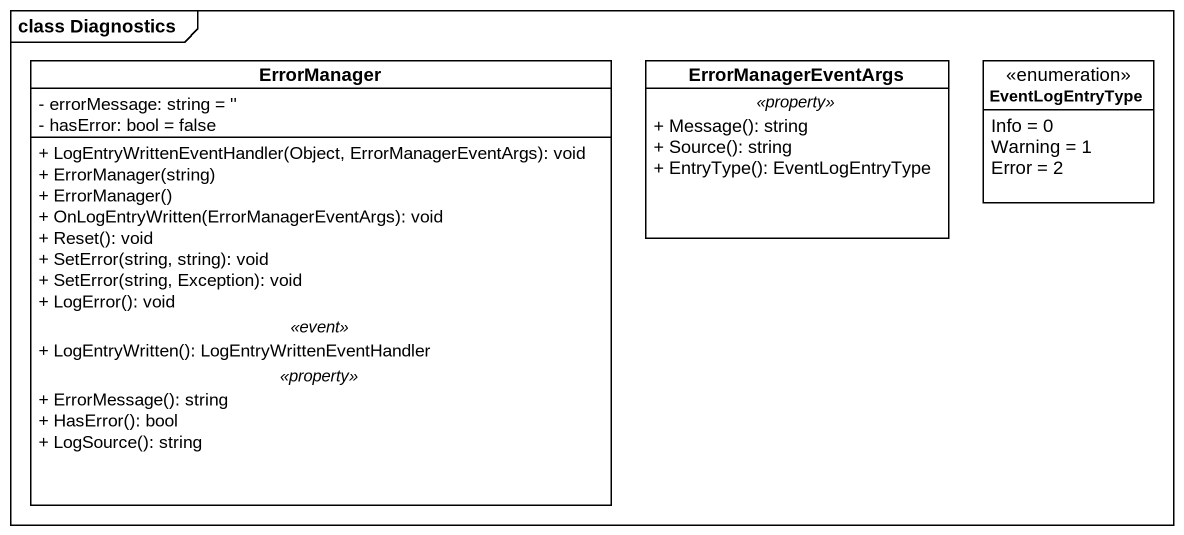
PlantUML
@startuml
mainframe class Diagnostics
hide circle
hide empty members
skinparam classAttributeIconSize 0
class ErrorManager {
  - errorMessage: string = ''
  - hasError: bool = false
  --
  + LogEntryWrittenEventHandler(Object, ErrorManagerEventArgs): void
  + ErrorManager(string)
  + ErrorManager()
  + OnLogEntryWritten(ErrorManagerEventArgs): void
  + Reset(): void
  + SetError(string, string): void
  + SetError(string, Exception): void
  + LogError(): void
  .. <<event>> ..
  + LogEntryWritten(): LogEntryWrittenEventHandler
  .. <<property>> ..
  + ErrorMessage(): string
  + HasError(): bool
  + LogSource(): string
}
class ErrorManagerEventArgs {
  .. <<property>> ..
  + Message(): string
  + Source(): string
  + EntryType(): EventLogEntryType
}
enum EventLogEntryType {
  Info = 0
  Warning = 1
  Error = 2
}
@enduml
